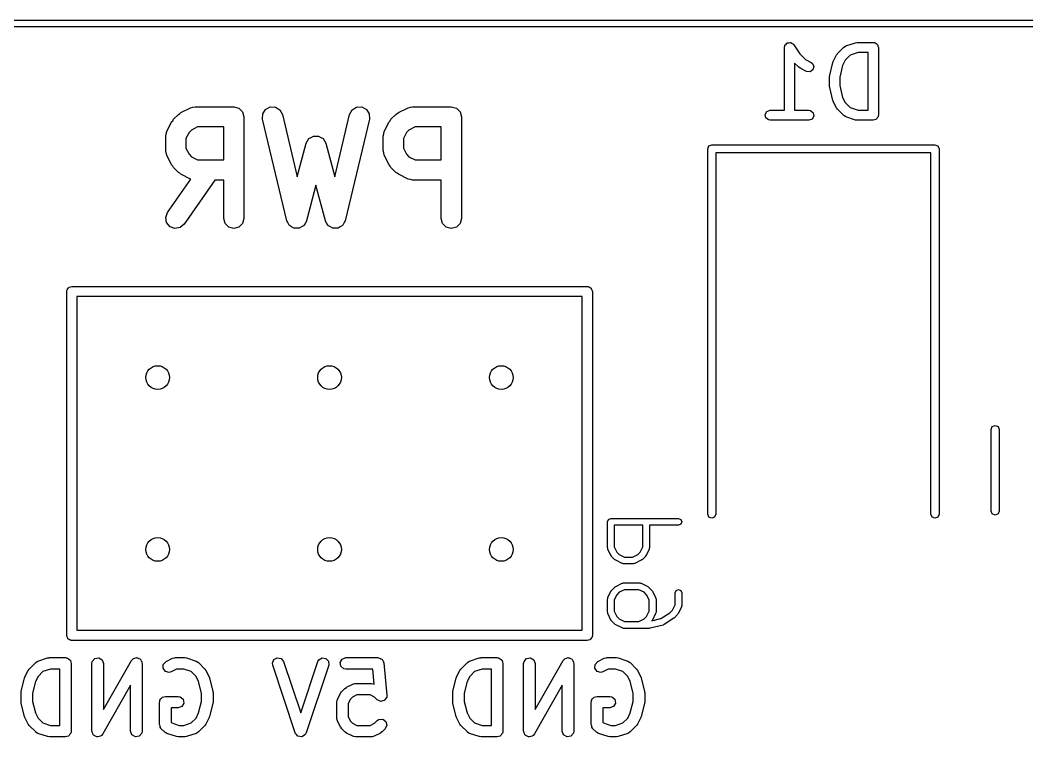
# Model space of a CAD drawing. Extents: x 0.05 to 3.95, y 0.04 to 3.84.
# Drawn here: x 2.892 to 3.477, y 0.039 to 0.456 of the extents above; entities that cross this region are included whole.
import ezdxf

# ---------------------------------------------------------------- set-up
doc = ezdxf.new("R2010")
doc.units = 0
doc.header["$MEASUREMENT"] = 0
doc.layers.add('BLACK', color=7, linetype='CONTINUOUS')

msp = doc.modelspace()

# ---------------------------------------------------------------- linework, layer by layer
at = {"layer": 'BLACK', "linetype": 'CONTINUOUS'}
for p, q in [((3.94567, 0.45236), (0.50472, 0.45236)), ((0.50669, 0.4563), (3.9437, 0.4563)), ((3.33642, 0.44036), (3.3366, 0.44137)), ((3.33642, 0.40394), (3.33642, 0.44036)), ((3.3366, 0.44137), (3.3367, 0.4415)), ((3.3367, 0.4415), (3.33672, 0.44167)), ((3.33672, 0.44167), (3.33734, 0.44226)), ((3.33734, 0.44226), (3.33789, 0.44292)), ((3.33789, 0.44292), (3.33806, 0.44295)), ((3.33806, 0.44295), (3.33818, 0.44306)), ((3.33818, 0.44306), (3.33904, 0.44312)), ((3.33904, 0.44312), (3.33988, 0.44327)), ((3.33988, 0.44327), (3.34003, 0.44318)), ((3.34003, 0.44318), (3.3402, 0.4432)), ((3.3402, 0.4432), (3.34089, 0.44269)), ((3.34089, 0.44269), (3.34163, 0.44226)), ((3.34163, 0.44226), (3.34169, 0.4421)), ((3.34169, 0.4421), (3.34183, 0.442)), ((3.34183, 0.442), (3.34541, 0.43662)), ((3.36728, 0.43683), (3.37103, 0.44057)), ((3.37103, 0.44057), (3.37187, 0.44116)), ((3.37187, 0.44116), (3.37204, 0.44118)), ((3.37204, 0.44118), (3.37218, 0.44129)), ((3.37218, 0.44129), (3.37781, 0.44316)), ((3.37781, 0.44316), (3.37868, 0.44329)), ((3.37868, 0.44329), (3.37874, 0.44331)), ((3.37874, 0.44331), (3.38811, 0.44331)), ((3.38811, 0.44331), (3.3885, 0.44325)), ((3.3885, 0.44325), (3.38863, 0.44327)), ((3.38863, 0.44327), (3.38874, 0.4432)), ((3.38874, 0.4432), (3.38912, 0.44314)), ((3.38912, 0.44314), (3.38971, 0.44264)), ((3.38971, 0.44264), (3.39038, 0.44226)), ((3.39038, 0.44226), (3.39047, 0.44201)), ((3.39047, 0.44201), (3.39067, 0.44184)), ((3.39067, 0.44184), (3.3908, 0.44108)), ((3.3908, 0.44108), (3.39107, 0.44036)), ((3.39107, 0.44036), (3.39107, 0.40099)), ((3.34541, 0.43662), (3.34862, 0.43341)), ((3.36485, 0.43231), (3.36673, 0.43606)), ((3.36673, 0.43606), (3.36725, 0.43677)), ((3.36725, 0.43677), (3.36728, 0.43683)), ((3.37471, 0.43591), (3.37179, 0.43299)), ((3.37922, 0.43741), (3.37471, 0.43591)), ((3.38516, 0.43741), (3.37922, 0.43741)), ((3.38516, 0.40394), (3.38516, 0.43741)), ((3.34478, 0.4289), (3.34232, 0.43136)), ((3.34232, 0.43136), (3.34232, 0.40394)), ((3.34484, 0.42887), (3.34478, 0.4289)), ((3.34555, 0.42835), (3.34484, 0.42887)), ((3.3493, 0.42647), (3.34555, 0.42835)), ((3.34862, 0.43341), (3.35194, 0.43175)), ((3.35194, 0.43175), (3.35276, 0.43114)), ((3.35276, 0.43114), (3.35357, 0.42929)), ((3.35357, 0.42929), (3.35299, 0.42735)), ((3.36275, 0.4242), (3.36463, 0.4317)), ((3.36463, 0.4317), (3.36483, 0.43217)), ((3.36483, 0.43217), (3.36485, 0.43231)), ((3.37028, 0.42996), (3.36857, 0.42312)), ((3.37179, 0.43299), (3.37028, 0.42996)), ((3.3513, 0.42624), (3.3493, 0.42647)), ((3.35299, 0.42735), (3.3513, 0.42624)), ((3.36266, 0.42349), (3.36277, 0.42407)), ((3.36266, 0.41786), (3.36266, 0.42349)), ((3.36277, 0.42407), (3.36275, 0.4242)), ((3.36857, 0.42312), (3.36857, 0.41823)), ((3.36271, 0.41774), (3.36266, 0.41786)), ((3.36275, 0.41715), (3.36271, 0.41774)), ((3.36463, 0.40965), (3.36275, 0.41715)), ((3.36857, 0.41823), (3.37028, 0.4114)), ((3.37028, 0.4114), (3.37179, 0.40836)), ((2.98521, 0.40254), (2.99083, 0.40535)), ((2.99083, 0.40535), (2.99216, 0.40562)), ((2.99216, 0.40562), (2.99348, 0.40597)), ((2.99348, 0.40597), (3.01597, 0.40597)), ((3.01597, 0.40597), (3.01893, 0.40518)), ((3.01893, 0.40518), (3.02109, 0.40302)), ((3.03281, 0.40175), (3.03441, 0.40436)), ((3.03441, 0.40436), (3.0371, 0.40581)), ((3.0371, 0.40581), (3.04016, 0.40573)), ((3.04016, 0.40573), (3.04276, 0.40412)), ((3.0848, 0.40412), (3.0874, 0.40573)), ((3.0874, 0.40573), (3.09046, 0.40581)), ((3.09046, 0.40581), (3.09315, 0.40436)), ((3.09315, 0.40436), (3.09475, 0.40175)), ((3.11176, 0.40254), (3.11738, 0.40535)), ((3.11738, 0.40535), (3.11871, 0.40562)), ((3.11871, 0.40562), (3.12002, 0.40597)), ((3.12002, 0.40597), (3.14252, 0.40597)), ((3.14252, 0.40597), (3.14547, 0.40518)), ((3.14547, 0.40518), (3.14763, 0.40302)), ((3.36471, 0.40953), (3.36463, 0.40965)), ((3.36485, 0.40904), (3.36471, 0.40953)), ((3.36673, 0.4053), (3.36485, 0.40904)), ((3.36677, 0.40525), (3.36673, 0.4053)), ((3.36728, 0.40453), (3.36677, 0.40525)), ((3.37103, 0.40078), (3.36728, 0.40453)), ((3.37179, 0.40836), (3.37471, 0.40545)), ((3.37471, 0.40545), (3.37922, 0.40394)), ((2.98039, 0.39779), (2.98086, 0.39862)), ((2.98086, 0.39862), (2.98368, 0.40143)), ((2.98368, 0.40143), (2.9845, 0.40191)), ((2.9845, 0.40191), (2.98521, 0.40254)), ((3.02109, 0.40302), (3.02188, 0.40007)), ((3.02188, 0.40007), (3.02188, 0.34101)), ((3.03273, 0.3987), (3.03281, 0.40175)), ((3.04679, 0.33964), (3.03273, 0.3987)), ((3.04276, 0.40412), (3.04422, 0.40143)), ((3.04422, 0.40143), (3.05286, 0.36515)), ((3.0747, 0.36515), (3.08334, 0.40143)), ((3.09483, 0.3987), (3.08077, 0.33964)), ((3.08334, 0.40143), (3.0848, 0.40412)), ((3.09475, 0.40175), (3.09483, 0.3987)), ((3.10693, 0.39779), (3.10741, 0.39862)), ((3.10741, 0.39862), (3.11022, 0.40143)), ((3.11022, 0.40143), (3.11105, 0.40191)), ((3.11105, 0.40191), (3.11176, 0.40254)), ((3.14763, 0.40302), (3.14843, 0.40007)), ((3.14843, 0.40007), (3.14843, 0.34101)), ((3.32521, 0.4015), (3.32622, 0.40325)), ((3.32556, 0.39952), (3.32521, 0.4015)), ((3.32711, 0.39822), (3.32556, 0.39952)), ((3.32622, 0.40325), (3.32812, 0.40394)), ((3.32812, 0.40394), (3.33642, 0.40394)), ((3.34232, 0.40394), (3.35062, 0.40394)), ((3.35062, 0.40394), (3.35163, 0.40377)), ((3.35252, 0.39873), (3.35062, 0.39804)), ((3.35163, 0.40377), (3.35318, 0.40247)), ((3.35353, 0.40048), (3.35252, 0.39873)), ((3.35318, 0.40247), (3.35353, 0.40048)), ((3.37119, 0.4007), (3.37103, 0.40078)), ((3.37128, 0.40055), (3.37119, 0.4007)), ((3.37218, 0.40007), (3.37128, 0.40055)), ((3.37781, 0.39819), (3.37218, 0.40007)), ((3.37922, 0.40394), (3.38516, 0.40394)), ((3.38959, 0.39843), (3.38883, 0.3983)), ((3.38976, 0.39864), (3.38959, 0.39843)), ((3.39001, 0.39873), (3.38976, 0.39864)), ((3.3904, 0.39939), (3.39001, 0.39873)), ((3.39089, 0.39998), (3.3904, 0.39939)), ((3.39096, 0.40037), (3.39089, 0.39998)), ((3.39102, 0.40048), (3.39096, 0.40037)), ((3.39107, 0.40099), (3.391, 0.40061)), ((3.391, 0.40061), (3.39102, 0.40048)), ((2.97695, 0.39146), (2.97976, 0.39708)), ((2.97976, 0.39708), (2.98039, 0.39779)), ((2.99487, 0.39416), (2.99135, 0.3924)), ((3.01007, 0.39416), (2.99487, 0.39416)), ((3.01007, 0.37504), (3.01007, 0.39416)), ((3.10349, 0.39146), (3.1063, 0.39708)), ((3.1063, 0.39708), (3.10693, 0.39779)), ((3.12142, 0.39416), (3.1179, 0.3924)), ((3.13661, 0.39416), (3.12142, 0.39416)), ((3.13661, 0.37504), (3.13661, 0.39416)), ((3.32812, 0.39804), (3.32711, 0.39822)), ((3.35062, 0.39804), (3.32812, 0.39804)), ((3.37787, 0.39819), (3.37781, 0.39819)), ((3.37874, 0.39804), (3.37787, 0.39819)), ((3.38811, 0.39804), (3.37874, 0.39804)), ((3.38883, 0.3983), (3.38811, 0.39804)), ((2.97632, 0.38882), (2.97667, 0.39013)), ((2.97632, 0.38038), (2.97632, 0.38882)), ((2.97667, 0.39013), (2.97695, 0.39146)), ((2.98989, 0.39094), (2.98813, 0.38742)), ((2.98813, 0.38742), (2.98813, 0.38177)), ((2.99135, 0.3924), (2.98989, 0.39094)), ((3.05884, 0.38605), (3.0596, 0.38736)), ((3.0596, 0.38736), (3.0596, 0.38737)), ((3.0596, 0.38737), (3.05961, 0.38737)), ((3.05961, 0.38737), (3.06093, 0.38813)), ((3.06093, 0.38813), (3.06224, 0.38889)), ((3.06224, 0.38889), (3.06225, 0.38889)), ((3.06225, 0.38889), (3.06226, 0.3889)), ((3.06226, 0.3889), (3.06378, 0.3889)), ((3.06378, 0.3889), (3.0653, 0.3889)), ((3.0653, 0.3889), (3.06531, 0.38889)), ((3.06531, 0.38889), (3.06531, 0.38889)), ((3.06531, 0.38889), (3.06663, 0.38813)), ((3.06663, 0.38813), (3.06795, 0.38737)), ((3.06795, 0.38737), (3.06795, 0.38737)), ((3.06795, 0.38737), (3.06796, 0.38736)), ((3.06796, 0.38736), (3.06872, 0.38605)), ((3.10287, 0.38882), (3.10322, 0.39013)), ((3.10287, 0.38038), (3.10287, 0.38882)), ((3.10322, 0.39013), (3.10349, 0.39146)), ((3.11644, 0.39094), (3.11468, 0.38742)), ((3.11468, 0.38742), (3.11468, 0.38177)), ((3.1179, 0.3924), (3.11644, 0.39094)), ((2.98813, 0.38177), (2.98989, 0.37826)), ((3.05286, 0.36515), (3.05807, 0.38471)), ((3.05807, 0.38471), (3.05808, 0.38472)), ((3.05808, 0.38473), (3.05884, 0.38605)), ((3.05808, 0.38472), (3.05808, 0.38473)), ((3.06872, 0.38605), (3.06948, 0.38473)), ((3.06948, 0.38473), (3.06948, 0.38472)), ((3.06948, 0.38472), (3.06949, 0.38471)), ((3.06949, 0.38471), (3.0747, 0.36515)), ((3.11468, 0.38177), (3.11644, 0.37826)), ((3.29173, 0.3815), (3.29242, 0.38317)), ((3.29173, 0.1689), (3.29173, 0.3815)), ((3.29242, 0.38317), (3.29409, 0.38386)), ((3.29409, 0.38386), (3.42402, 0.38386)), ((3.42402, 0.38386), (3.42569, 0.38317)), ((3.42569, 0.38317), (3.42638, 0.3815)), ((3.42638, 0.3815), (3.42638, 0.1689)), ((2.97667, 0.37907), (2.97632, 0.38038)), ((2.97695, 0.37774), (2.97667, 0.37907)), ((2.97976, 0.37211), (2.97695, 0.37774)), ((2.98989, 0.37826), (2.99135, 0.3768)), ((2.99135, 0.3768), (2.99487, 0.37504)), ((2.99487, 0.37504), (3.01007, 0.37504)), ((3.10322, 0.37907), (3.10287, 0.38038)), ((3.10349, 0.37774), (3.10322, 0.37907)), ((3.1063, 0.37211), (3.10349, 0.37774)), ((3.11644, 0.37826), (3.1179, 0.3768)), ((3.1179, 0.3768), (3.12142, 0.37504)), ((3.12142, 0.37504), (3.13661, 0.37504)), ((3.42165, 0.37913), (3.29646, 0.37913)), ((3.29646, 0.37913), (3.29646, 0.1689)), ((3.42165, 0.1689), (3.42165, 0.37913)), ((2.98039, 0.3714), (2.97976, 0.37211)), ((2.98086, 0.37058), (2.98039, 0.3714)), ((2.98368, 0.36777), (2.98086, 0.37058)), ((3.10693, 0.3714), (3.1063, 0.37211)), ((3.10741, 0.37058), (3.10693, 0.3714)), ((3.11022, 0.36777), (3.10741, 0.37058)), ((2.97739, 0.3444), (2.99098, 0.36382)), ((2.9845, 0.36729), (2.98368, 0.36777)), ((2.98521, 0.36666), (2.9845, 0.36729)), ((2.99083, 0.36385), (2.98521, 0.36666)), ((2.99098, 0.36382), (2.99083, 0.36385)), ((3.11105, 0.36729), (3.11022, 0.36777)), ((3.11176, 0.36666), (3.11105, 0.36729)), ((3.11738, 0.36385), (3.11176, 0.36666)), ((3.11871, 0.36358), (3.11738, 0.36385)), ((3.12002, 0.36323), (3.11871, 0.36358)), ((3.00499, 0.36323), (2.98707, 0.33762)), ((3.01007, 0.36323), (3.00499, 0.36323)), ((3.01007, 0.34101), (3.01007, 0.36323)), ((3.06378, 0.36027), (3.05824, 0.33949)), ((3.06932, 0.33949), (3.06378, 0.36027)), ((3.13661, 0.36323), (3.12002, 0.36323)), ((3.13661, 0.34101), (3.13661, 0.36323)), ((2.97634, 0.34153), (2.97739, 0.3444)), ((2.97688, 0.33851), (2.97634, 0.34153)), ((3.01086, 0.33806), (3.01007, 0.34101)), ((3.02188, 0.34101), (3.02109, 0.33806)), ((3.13741, 0.33806), (3.13661, 0.34101)), ((3.14843, 0.34101), (3.14763, 0.33806)), ((2.97884, 0.33617), (2.97688, 0.33851)), ((2.98171, 0.33513), (2.97884, 0.33617)), ((2.98472, 0.33566), (2.98171, 0.33513)), ((2.98707, 0.33762), (2.98472, 0.33566)), ((3.01302, 0.3359), (3.01086, 0.33806)), ((3.01597, 0.3351), (3.01302, 0.3359)), ((3.01893, 0.3359), (3.01597, 0.3351)), ((3.02109, 0.33806), (3.01893, 0.3359)), ((3.04683, 0.33957), (3.04679, 0.33964)), ((3.04683, 0.33948), (3.04683, 0.33957)), ((3.04755, 0.33822), (3.04683, 0.33948)), ((3.04824, 0.33695), (3.04755, 0.33822)), ((3.04832, 0.33691), (3.04824, 0.33695)), ((3.04836, 0.33683), (3.04832, 0.33691)), ((3.04961, 0.33611), (3.04836, 0.33683)), ((3.05084, 0.33535), (3.04961, 0.33611)), ((3.05093, 0.33535), (3.05084, 0.33535)), ((3.05101, 0.33531), (3.05093, 0.33535)), ((3.05245, 0.33531), (3.05101, 0.33531)), ((3.0539, 0.33527), (3.05245, 0.33531)), ((3.05398, 0.33531), (3.0539, 0.33527)), ((3.05407, 0.33531), (3.05398, 0.33531)), ((3.05532, 0.33603), (3.05407, 0.33531)), ((3.05659, 0.33672), (3.05532, 0.33603)), ((3.05663, 0.3368), (3.05659, 0.33672)), ((3.05671, 0.33684), (3.05663, 0.3368)), ((3.05743, 0.33809), (3.05671, 0.33684)), ((3.05819, 0.33932), (3.05743, 0.33809)), ((3.05824, 0.33949), (3.05819, 0.33941)), ((3.05819, 0.33941), (3.05819, 0.33932)), ((3.06937, 0.33941), (3.06932, 0.33949)), ((3.06937, 0.33932), (3.06937, 0.33941)), ((3.07013, 0.33809), (3.06937, 0.33932)), ((3.07085, 0.33684), (3.07013, 0.33809)), ((3.07092, 0.3368), (3.07085, 0.33684)), ((3.07097, 0.33672), (3.07092, 0.3368)), ((3.07224, 0.33603), (3.07097, 0.33672)), ((3.07349, 0.33531), (3.07224, 0.33603)), ((3.07358, 0.33531), (3.07349, 0.33531)), ((3.07366, 0.33527), (3.07358, 0.33531)), ((3.07511, 0.33531), (3.07366, 0.33527)), ((3.07655, 0.33531), (3.07511, 0.33531)), ((3.07663, 0.33535), (3.07655, 0.33531)), ((3.07672, 0.33535), (3.07663, 0.33535)), ((3.07795, 0.33611), (3.07672, 0.33535)), ((3.0792, 0.33683), (3.07795, 0.33611)), ((3.07924, 0.33691), (3.0792, 0.33683)), ((3.07932, 0.33695), (3.07924, 0.33691)), ((3.08001, 0.33822), (3.07932, 0.33695)), ((3.08073, 0.33948), (3.08001, 0.33822)), ((3.08077, 0.33964), (3.08073, 0.33956)), ((3.08073, 0.33956), (3.08073, 0.33948)), ((3.13957, 0.3359), (3.13741, 0.33806)), ((3.14252, 0.3351), (3.13957, 0.3359)), ((3.14547, 0.3359), (3.14252, 0.3351)), ((3.14763, 0.33806), (3.14547, 0.3359)), ((2.9187, 0.29842), (2.91877, 0.29881)), ((2.91875, 0.29894), (2.91881, 0.29905)), ((2.91877, 0.29881), (2.91875, 0.29894)), ((2.91881, 0.29905), (2.91888, 0.29944)), ((2.91888, 0.29944), (2.91937, 0.30002)), ((2.91937, 0.30002), (2.91976, 0.30069)), ((2.91976, 0.30069), (2.92001, 0.30078)), ((2.92001, 0.30078), (2.92018, 0.30098)), ((2.92018, 0.30098), (2.92093, 0.30112)), ((2.92093, 0.30112), (2.92165, 0.30138)), ((2.92165, 0.30138), (3.22165, 0.30138)), ((3.22165, 0.30138), (3.22204, 0.30131)), ((3.22204, 0.30131), (3.22217, 0.30133)), ((3.22217, 0.30133), (3.22228, 0.30127)), ((3.22228, 0.30127), (3.22266, 0.3012)), ((3.22266, 0.3012), (3.22325, 0.30071)), ((3.22325, 0.30071), (3.22392, 0.30032)), ((3.22392, 0.30032), (3.22401, 0.30007)), ((3.22401, 0.30007), (3.22421, 0.2999)), ((3.22421, 0.2999), (3.22434, 0.29915)), ((3.22434, 0.29915), (3.22461, 0.29842)), ((2.9187, 0.09843), (2.9187, 0.29842)), ((2.92461, 0.29547), (2.92461, 0.10138)), ((3.2187, 0.29547), (2.92461, 0.29547)), ((3.2187, 0.10138), (3.2187, 0.29547)), ((3.22461, 0.29842), (3.22461, 0.09843)), ((3.45669, 0.21819), (3.45738, 0.21986)), ((3.45669, 0.17078), (3.45669, 0.21819)), ((3.45738, 0.21986), (3.45906, 0.22055)), ((3.45906, 0.22055), (3.46073, 0.21986)), ((3.46073, 0.21986), (3.46142, 0.21819)), ((3.46142, 0.21819), (3.46142, 0.17078)), ((3.45738, 0.16911), (3.45669, 0.17078)), ((3.46142, 0.17078), (3.46073, 0.16911)), ((3.23336, 0.16449), (3.23394, 0.16588)), ((3.23336, 0.14949), (3.23336, 0.16449)), ((3.23394, 0.16588), (3.23533, 0.16646)), ((3.23533, 0.16646), (3.2747, 0.16646)), ((3.2747, 0.16646), (3.27609, 0.16588)), ((3.27609, 0.16588), (3.27667, 0.16449)), ((3.27667, 0.16449), (3.27609, 0.1631)), ((3.29242, 0.16723), (3.29173, 0.1689)), ((3.29409, 0.16653), (3.29242, 0.16723)), ((3.29576, 0.16723), (3.29409, 0.16653)), ((3.29646, 0.1689), (3.29576, 0.16723)), ((3.42235, 0.16723), (3.42165, 0.1689)), ((3.42402, 0.16653), (3.42235, 0.16723)), ((3.42569, 0.16723), (3.42402, 0.16653)), ((3.42638, 0.1689), (3.42569, 0.16723)), ((3.45906, 0.16842), (3.45738, 0.16911)), ((3.46073, 0.16911), (3.45906, 0.16842)), ((3.25399, 0.16252), (3.2373, 0.16252)), ((3.2373, 0.16252), (3.2373, 0.14996)), ((3.25399, 0.14996), (3.25399, 0.16252)), ((3.2747, 0.16252), (3.25792, 0.16252)), ((3.25792, 0.16252), (3.25792, 0.14949)), ((3.27609, 0.1631), (3.2747, 0.16252)), ((3.23354, 0.14907), (3.23336, 0.14949)), ((3.23357, 0.14861), (3.23354, 0.14907)), ((3.23545, 0.14486), (3.23357, 0.14861)), ((3.2373, 0.14996), (3.23882, 0.14691)), ((3.23882, 0.14691), (3.24025, 0.14549)), ((3.25104, 0.14549), (3.25246, 0.14691)), ((3.25246, 0.14691), (3.25399, 0.14996)), ((3.25771, 0.14861), (3.25584, 0.14486)), ((3.25775, 0.14907), (3.25771, 0.14861)), ((3.25792, 0.14949), (3.25775, 0.14907)), ((3.23569, 0.14465), (3.23545, 0.14486)), ((3.23581, 0.14435), (3.23569, 0.14465)), ((3.23769, 0.14248), (3.23581, 0.14435)), ((3.23799, 0.14235), (3.23769, 0.14248)), ((3.2382, 0.14211), (3.23799, 0.14235)), ((3.24195, 0.14023), (3.2382, 0.14211)), ((3.24025, 0.14549), (3.2433, 0.14396)), ((3.2433, 0.14396), (3.24799, 0.14396)), ((3.24799, 0.14396), (3.25104, 0.14549)), ((3.25308, 0.14211), (3.24934, 0.14023)), ((3.2533, 0.14235), (3.25308, 0.14211)), ((3.2536, 0.14248), (3.2533, 0.14235)), ((3.25547, 0.14435), (3.2536, 0.14248)), ((3.2556, 0.14465), (3.25547, 0.14435)), ((3.25584, 0.14486), (3.2556, 0.14465)), ((3.24241, 0.1402), (3.24195, 0.14023)), ((3.24283, 0.14003), (3.24241, 0.1402)), ((3.24845, 0.14003), (3.24283, 0.14003)), ((3.24888, 0.1402), (3.24845, 0.14003)), ((3.24934, 0.14023), (3.24888, 0.1402)), ((3.24241, 0.12879), (3.24283, 0.12896)), ((3.24283, 0.12896), (3.2522, 0.12896)), ((3.2522, 0.12896), (3.25263, 0.12879)), ((3.23357, 0.12038), (3.23545, 0.12413)), ((3.23545, 0.12413), (3.23569, 0.12434)), ((3.23569, 0.12434), (3.23581, 0.12464)), ((3.23581, 0.12464), (3.23769, 0.12651)), ((3.23769, 0.12651), (3.23799, 0.12664)), ((3.23799, 0.12664), (3.2382, 0.12688)), ((3.2382, 0.12688), (3.24195, 0.12876)), ((3.24025, 0.1235), (3.23882, 0.12208)), ((3.2433, 0.12503), (3.24025, 0.1235)), ((3.24195, 0.12876), (3.24241, 0.12879)), ((3.25174, 0.12503), (3.2433, 0.12503)), ((3.25479, 0.1235), (3.25174, 0.12503)), ((3.25263, 0.12879), (3.25308, 0.12876)), ((3.25308, 0.12876), (3.25683, 0.12688)), ((3.25621, 0.12208), (3.25479, 0.1235)), ((3.25683, 0.12688), (3.25705, 0.12664)), ((3.25705, 0.12664), (3.25735, 0.12651)), ((3.25735, 0.12651), (3.25922, 0.12464)), ((3.25922, 0.12464), (3.25934, 0.12434)), ((3.25934, 0.12434), (3.25959, 0.12413)), ((3.25959, 0.12413), (3.26146, 0.12038)), ((3.27273, 0.12325), (3.27331, 0.12464)), ((3.27273, 0.11621), (3.27273, 0.12325)), ((3.27331, 0.12464), (3.2747, 0.12522)), ((3.2747, 0.12522), (3.27609, 0.12464)), ((3.27609, 0.12464), (3.27667, 0.12325)), ((3.27667, 0.12325), (3.27667, 0.11575)), ((3.23336, 0.1195), (3.23354, 0.11992)), ((3.23336, 0.112), (3.23336, 0.1195)), ((3.23354, 0.11992), (3.23357, 0.12038)), ((3.23882, 0.12208), (3.2373, 0.11903)), ((3.2373, 0.11903), (3.2373, 0.11246)), ((3.25773, 0.11903), (3.25621, 0.12208)), ((3.25773, 0.11246), (3.25773, 0.11903)), ((3.26146, 0.12038), (3.2615, 0.11992)), ((3.2615, 0.11992), (3.26167, 0.1195)), ((3.26167, 0.1195), (3.26167, 0.112)), ((3.23354, 0.11157), (3.23336, 0.112)), ((3.23357, 0.11112), (3.23354, 0.11157)), ((3.2373, 0.11246), (3.23882, 0.10941)), ((3.25621, 0.10941), (3.25773, 0.11246)), ((3.2615, 0.11157), (3.26146, 0.11112)), ((3.26167, 0.112), (3.2615, 0.11157)), ((3.26452, 0.1082), (3.2697, 0.11165)), ((3.2697, 0.11165), (3.27121, 0.11317)), ((3.27121, 0.11317), (3.27273, 0.11621)), ((3.27646, 0.11487), (3.27459, 0.11112)), ((3.27649, 0.11532), (3.27646, 0.11487)), ((3.27667, 0.11575), (3.27649, 0.11532)), ((3.23545, 0.10737), (3.23357, 0.11112)), ((3.23569, 0.10716), (3.23545, 0.10737)), ((3.23581, 0.10686), (3.23569, 0.10716)), ((3.23769, 0.10498), (3.23581, 0.10686)), ((3.23882, 0.10941), (3.24025, 0.10799)), ((3.24025, 0.10799), (3.2433, 0.10647)), ((3.2433, 0.10647), (3.25174, 0.10647)), ((3.25174, 0.10647), (3.25479, 0.10799)), ((3.25479, 0.10799), (3.25621, 0.10941)), ((3.25923, 0.10688), (3.26452, 0.1082)), ((3.25934, 0.10716), (3.25923, 0.10688)), ((3.25959, 0.10737), (3.25934, 0.10716)), ((3.26146, 0.11112), (3.25959, 0.10737)), ((3.27204, 0.10849), (3.26642, 0.10474)), ((3.27216, 0.10865), (3.27204, 0.10849)), ((3.27234, 0.10873), (3.27216, 0.10865)), ((3.27422, 0.11061), (3.27234, 0.10873)), ((3.27434, 0.11091), (3.27422, 0.11061)), ((3.27459, 0.11112), (3.27434, 0.11091)), ((2.92461, 0.10138), (3.2187, 0.10138)), ((3.23799, 0.10486), (3.23769, 0.10498)), ((3.2382, 0.10461), (3.23799, 0.10486)), ((3.24195, 0.10274), (3.2382, 0.10461)), ((3.24241, 0.10271), (3.24195, 0.10274)), ((3.24283, 0.10253), (3.24241, 0.10271)), ((3.25783, 0.10253), (3.24283, 0.10253)), ((3.25806, 0.10263), (3.25783, 0.10253)), ((3.25831, 0.10259), (3.25806, 0.10263)), ((3.26581, 0.10446), (3.25831, 0.10259)), ((3.26608, 0.10467), (3.26581, 0.10446)), ((3.26642, 0.10474), (3.26608, 0.10467)), ((2.91896, 0.0977), (2.9187, 0.09843)), ((2.9191, 0.09695), (2.91896, 0.0977)), ((2.9193, 0.09678), (2.9191, 0.09695)), ((2.91939, 0.09653), (2.9193, 0.09678)), ((2.92006, 0.09614), (2.91939, 0.09653)), ((2.92064, 0.09565), (2.92006, 0.09614)), ((2.92103, 0.09558), (2.92064, 0.09565)), ((2.92114, 0.09552), (2.92103, 0.09558)), ((2.92127, 0.09554), (2.92114, 0.09552)), ((2.92165, 0.09547), (2.92127, 0.09554)), ((3.22165, 0.09547), (2.92165, 0.09547)), ((3.22237, 0.09573), (3.22165, 0.09547)), ((3.22313, 0.09587), (3.22237, 0.09573)), ((3.2233, 0.09607), (3.22313, 0.09587)), ((3.22355, 0.09616), (3.2233, 0.09607)), ((3.22394, 0.09683), (3.22355, 0.09616)), ((3.22443, 0.09742), (3.22394, 0.09683)), ((3.2245, 0.0978), (3.22443, 0.09742)), ((3.22456, 0.09791), (3.2245, 0.0978)), ((3.22461, 0.09843), (3.22454, 0.09804)), ((3.22454, 0.09804), (3.22456, 0.09791)), ((2.8969, 0.07888), (2.90065, 0.08263)), ((2.90065, 0.08263), (2.9016, 0.08329)), ((2.9016, 0.08329), (2.9018, 0.08331)), ((2.9018, 0.08331), (2.90196, 0.08343)), ((2.90196, 0.08343), (2.90758, 0.08531)), ((2.90758, 0.08531), (2.90857, 0.08546)), ((2.90857, 0.08546), (2.90864, 0.08548)), ((2.90864, 0.08548), (2.91802, 0.08548)), ((2.91802, 0.08548), (2.91845, 0.0854)), ((2.91845, 0.0854), (2.9186, 0.08543)), ((2.9186, 0.08543), (2.91873, 0.08536)), ((2.91873, 0.08536), (2.91916, 0.08528)), ((2.91916, 0.08528), (2.91983, 0.08472)), ((2.91983, 0.08472), (2.92058, 0.08429)), ((2.92058, 0.08429), (2.92068, 0.084)), ((2.92068, 0.084), (2.92091, 0.08381)), ((2.92091, 0.08381), (2.92107, 0.08295)), ((2.92107, 0.08295), (2.92136, 0.08213)), ((2.92136, 0.08213), (2.92136, 0.04276)), ((2.93342, 0.08213), (2.93362, 0.08328)), ((2.93342, 0.04276), (2.93342, 0.08213)), ((2.93362, 0.08328), (2.93509, 0.08503)), ((2.93509, 0.08503), (2.93735, 0.08543)), ((2.93735, 0.08543), (2.93933, 0.08429)), ((2.93933, 0.08429), (2.94011, 0.08213)), ((2.94011, 0.05537), (2.95636, 0.08379)), ((2.94011, 0.08213), (2.94011, 0.05537)), ((2.95636, 0.08379), (2.9571, 0.08469)), ((2.9571, 0.08469), (2.95739, 0.0848)), ((2.95739, 0.0848), (2.95759, 0.08503)), ((2.95759, 0.08503), (2.95844, 0.08518)), ((2.95844, 0.08518), (2.95925, 0.08548)), ((2.95925, 0.08548), (2.95954, 0.08538)), ((2.95954, 0.08538), (2.95984, 0.08543)), ((2.95984, 0.08543), (2.96059, 0.085)), ((2.96059, 0.085), (2.9614, 0.08471)), ((2.9614, 0.08471), (2.96156, 0.08444)), ((2.96156, 0.08444), (2.96182, 0.08429)), ((2.96182, 0.08429), (2.96212, 0.08348)), ((2.96212, 0.08348), (2.96255, 0.08273)), ((2.96255, 0.08273), (2.9625, 0.08243)), ((2.9625, 0.08243), (2.96261, 0.08213)), ((2.96261, 0.08213), (2.96261, 0.04276)), ((2.97494, 0.08159), (2.97651, 0.08325)), ((2.97651, 0.08325), (2.98026, 0.08513)), ((2.98026, 0.08513), (2.98138, 0.08546)), ((2.98138, 0.08546), (2.98157, 0.08541)), ((2.98157, 0.08541), (2.98176, 0.08548)), ((2.98176, 0.08548), (2.98738, 0.08548)), ((2.98738, 0.08548), (2.98837, 0.08531)), ((2.98837, 0.08531), (2.98844, 0.08531)), ((2.98844, 0.08531), (2.99407, 0.08343)), ((2.99407, 0.08343), (2.99509, 0.08288)), ((2.99509, 0.08288), (2.99519, 0.08271)), ((2.99519, 0.08271), (2.99537, 0.08263)), ((2.99537, 0.08263), (2.99912, 0.07888)), ((3.03841, 0.08223), (3.03925, 0.08435)), ((3.03858, 0.08108), (3.03841, 0.08223)), ((3.03925, 0.08435), (3.04126, 0.08544)), ((3.04126, 0.08544), (3.0435, 0.08499)), ((3.0435, 0.08499), (3.04493, 0.08319)), ((3.04493, 0.08319), (3.05487, 0.05335)), ((3.05487, 0.05335), (3.06482, 0.08319)), ((3.06482, 0.08319), (3.06538, 0.08421)), ((3.06538, 0.08421), (3.06733, 0.08541)), ((3.06733, 0.08541), (3.06959, 0.08508)), ((3.06959, 0.08508), (3.07111, 0.08336)), ((3.07111, 0.08336), (3.07117, 0.08108)), ((3.07783, 0.08272), (3.07897, 0.0847)), ((3.07822, 0.08046), (3.07783, 0.08272)), ((3.07897, 0.0847), (3.08112, 0.08548)), ((3.08112, 0.08548), (3.09987, 0.08548)), ((3.09987, 0.08548), (3.10004, 0.08545)), ((3.10004, 0.08545), (3.10012, 0.08547)), ((3.10012, 0.08547), (3.10025, 0.08541)), ((3.10025, 0.08541), (3.10101, 0.08528)), ((3.10101, 0.08528), (3.10156, 0.08482)), ((3.10156, 0.08482), (3.10221, 0.08453)), ((3.10221, 0.08453), (3.10241, 0.08411)), ((3.10241, 0.08411), (3.10277, 0.08381)), ((3.10277, 0.08381), (3.10289, 0.08311)), ((3.10289, 0.08311), (3.1032, 0.08247)), ((3.1032, 0.08247), (3.10507, 0.06372)), ((3.14812, 0.07888), (3.15187, 0.08263)), ((3.15187, 0.08263), (3.15282, 0.08329)), ((3.15282, 0.08329), (3.15302, 0.08331)), ((3.15302, 0.08331), (3.15318, 0.08343)), ((3.15318, 0.08343), (3.1588, 0.08531)), ((3.1588, 0.08531), (3.15979, 0.08546)), ((3.15979, 0.08546), (3.15986, 0.08548)), ((3.15986, 0.08548), (3.16924, 0.08548)), ((3.16924, 0.08548), (3.16967, 0.0854)), ((3.16967, 0.0854), (3.16982, 0.08543)), ((3.16982, 0.08543), (3.16994, 0.08536)), ((3.16994, 0.08536), (3.17038, 0.08528)), ((3.17038, 0.08528), (3.17105, 0.08472)), ((3.17105, 0.08472), (3.1718, 0.08429)), ((3.1718, 0.08429), (3.1719, 0.084)), ((3.1719, 0.084), (3.17213, 0.08381)), ((3.17213, 0.08381), (3.17228, 0.08295)), ((3.17228, 0.08295), (3.17258, 0.08213)), ((3.17258, 0.08213), (3.17258, 0.04276)), ((3.18464, 0.08213), (3.18484, 0.08328)), ((3.18464, 0.04276), (3.18464, 0.08213)), ((3.18484, 0.08328), (3.18631, 0.08503)), ((3.18631, 0.08503), (3.18856, 0.08543)), ((3.18856, 0.08543), (3.19055, 0.08429)), ((3.19055, 0.08429), (3.19133, 0.08213)), ((3.19133, 0.05537), (3.20757, 0.08379)), ((3.19133, 0.08213), (3.19133, 0.05537)), ((3.20757, 0.08379), (3.20832, 0.08469)), ((3.20832, 0.08469), (3.20861, 0.0848)), ((3.20861, 0.0848), (3.20881, 0.08503)), ((3.20881, 0.08503), (3.20966, 0.08518)), ((3.20966, 0.08518), (3.21047, 0.08548)), ((3.21047, 0.08548), (3.21076, 0.08538)), ((3.21076, 0.08538), (3.21106, 0.08543)), ((3.21106, 0.08543), (3.21181, 0.085)), ((3.21181, 0.085), (3.21262, 0.08471)), ((3.21262, 0.08471), (3.21278, 0.08444)), ((3.21278, 0.08444), (3.21304, 0.08429)), ((3.21304, 0.08429), (3.21334, 0.08348)), ((3.21334, 0.08348), (3.21377, 0.08273)), ((3.21377, 0.08273), (3.21372, 0.08243)), ((3.21372, 0.08243), (3.21383, 0.08213)), ((3.21383, 0.08213), (3.21383, 0.04276)), ((3.22616, 0.08159), (3.22773, 0.08325)), ((3.22773, 0.08325), (3.23148, 0.08513)), ((3.23148, 0.08513), (3.23259, 0.08546)), ((3.23259, 0.08546), (3.23279, 0.08541)), ((3.23279, 0.08541), (3.23298, 0.08548)), ((3.23298, 0.08548), (3.2386, 0.08548)), ((3.2386, 0.08548), (3.23959, 0.08531)), ((3.23959, 0.08531), (3.23966, 0.08531)), ((3.23966, 0.08531), (3.24528, 0.08343)), ((3.24528, 0.08343), (3.24631, 0.08288)), ((3.24631, 0.08288), (3.24641, 0.08271)), ((3.24641, 0.08271), (3.24659, 0.08263)), ((3.24659, 0.08263), (3.25034, 0.07888)), ((2.8944, 0.07426), (2.89628, 0.07801)), ((2.89628, 0.07801), (2.89687, 0.07881)), ((2.89687, 0.07881), (2.8969, 0.07888)), ((2.90483, 0.07734), (2.90202, 0.07453)), ((2.90919, 0.07879), (2.90483, 0.07734)), ((2.91467, 0.07879), (2.90919, 0.07879)), ((2.91467, 0.04611), (2.91467, 0.07879)), ((2.9748, 0.07931), (2.97494, 0.08159)), ((2.97617, 0.07747), (2.9748, 0.07931)), ((2.97839, 0.07694), (2.97617, 0.07747)), ((2.97951, 0.07727), (2.97839, 0.07694)), ((2.98255, 0.07879), (2.97951, 0.07727)), ((2.98684, 0.07879), (2.98255, 0.07879)), ((2.9912, 0.07734), (2.98684, 0.07879)), ((2.99401, 0.07453), (2.9912, 0.07734)), ((2.99912, 0.07888), (2.9997, 0.07806)), ((2.9997, 0.07806), (2.99975, 0.07801)), ((2.99975, 0.07801), (3.00162, 0.07426)), ((3.0517, 0.04171), (3.03858, 0.08108)), ((3.07117, 0.08108), (3.05805, 0.04171)), ((3.07998, 0.07899), (3.07822, 0.08046)), ((3.08112, 0.07879), (3.07998, 0.07899)), ((3.09684, 0.07879), (3.08112, 0.07879)), ((3.09771, 0.07008), (3.09684, 0.07879)), ((3.14562, 0.07426), (3.14749, 0.07801)), ((3.14749, 0.07801), (3.14809, 0.07881)), ((3.14809, 0.07881), (3.14812, 0.07888)), ((3.15604, 0.07734), (3.15324, 0.07453)), ((3.1604, 0.07879), (3.15604, 0.07734)), ((3.16589, 0.07879), (3.1604, 0.07879)), ((3.16589, 0.04611), (3.16589, 0.07879)), ((3.22602, 0.07931), (3.22616, 0.08159)), ((3.22738, 0.07747), (3.22602, 0.07931)), ((3.22961, 0.07694), (3.22738, 0.07747)), ((3.23072, 0.07727), (3.22961, 0.07694)), ((3.23377, 0.07879), (3.23072, 0.07727)), ((3.23806, 0.07879), (3.23377, 0.07879)), ((3.24242, 0.07734), (3.23806, 0.07879)), ((3.24522, 0.07453), (3.24242, 0.07734)), ((3.25034, 0.07888), (3.25092, 0.07806)), ((3.25092, 0.07806), (3.25097, 0.07801)), ((3.25097, 0.07801), (3.25284, 0.07426)), ((2.89227, 0.06607), (2.89415, 0.07357)), ((2.89415, 0.07357), (2.89438, 0.0741)), ((2.89438, 0.0741), (2.8944, 0.07426)), ((2.90055, 0.07159), (2.89887, 0.06485)), ((2.90202, 0.07453), (2.90055, 0.07159)), ((2.99547, 0.07159), (2.99401, 0.07453)), ((2.99716, 0.06485), (2.99547, 0.07159)), ((3.00162, 0.07426), (3.00179, 0.0737)), ((3.00179, 0.0737), (3.00188, 0.07357)), ((3.00188, 0.07357), (3.00375, 0.06607)), ((3.08525, 0.07013), (3.08636, 0.07046)), ((3.08636, 0.07046), (3.08656, 0.07041)), ((3.08656, 0.07041), (3.08675, 0.07048)), ((3.08675, 0.07048), (3.09612, 0.07048)), ((3.09612, 0.07048), (3.09726, 0.07028)), ((3.14349, 0.06607), (3.14537, 0.07357)), ((3.14537, 0.07357), (3.1456, 0.0741)), ((3.1456, 0.0741), (3.14562, 0.07426)), ((3.15177, 0.07159), (3.15008, 0.06485)), ((3.15324, 0.07453), (3.15177, 0.07159)), ((3.24669, 0.07159), (3.24522, 0.07453)), ((3.24838, 0.06485), (3.24669, 0.07159)), ((3.25284, 0.07426), (3.25301, 0.0737)), ((3.25301, 0.0737), (3.2531, 0.07357)), ((3.2531, 0.07357), (3.25497, 0.06607)), ((2.89217, 0.06526), (2.89229, 0.06592)), ((2.89217, 0.05964), (2.89217, 0.06526)), ((2.89229, 0.06592), (2.89227, 0.06607)), ((2.89887, 0.06485), (2.89887, 0.06005)), ((2.95591, 0.06953), (2.93967, 0.0411)), ((2.95591, 0.04276), (2.95591, 0.06953)), ((2.99716, 0.06005), (2.99716, 0.06485)), ((3.00375, 0.06607), (3.0038, 0.06541)), ((3.0038, 0.06541), (3.00385, 0.06526)), ((3.00385, 0.06526), (3.00385, 0.05964)), ((3.07625, 0.06113), (3.07813, 0.06488)), ((3.07813, 0.06488), (3.07872, 0.06569)), ((3.07872, 0.06569), (3.07875, 0.06575)), ((3.07875, 0.06575), (3.08063, 0.06763)), ((3.08063, 0.06763), (3.08145, 0.0682)), ((3.08145, 0.0682), (3.0815, 0.06825)), ((3.0815, 0.06825), (3.08525, 0.07013)), ((3.09726, 0.07028), (3.09742, 0.07015)), ((3.09742, 0.07015), (3.09762, 0.07013)), ((3.09762, 0.07013), (3.09771, 0.07008)), ((3.14339, 0.06526), (3.14351, 0.06592)), ((3.14339, 0.05964), (3.14339, 0.06526)), ((3.14351, 0.06592), (3.14349, 0.06607)), ((3.15008, 0.06485), (3.15008, 0.06005)), ((3.20713, 0.06953), (3.19089, 0.0411)), ((3.20713, 0.04276), (3.20713, 0.06953)), ((3.24838, 0.06005), (3.24838, 0.06485)), ((3.25497, 0.06607), (3.25502, 0.06541)), ((3.25502, 0.06541), (3.25507, 0.06526)), ((3.25507, 0.06526), (3.25507, 0.05964)), ((2.89223, 0.05949), (2.89217, 0.05964)), ((2.89227, 0.05883), (2.89223, 0.05949)), ((2.89415, 0.05133), (2.89227, 0.05883)), ((2.89887, 0.06005), (2.90055, 0.05331)), ((2.97279, 0.05964), (2.97286, 0.06007)), ((2.97279, 0.04651), (2.97279, 0.05964)), ((2.97284, 0.06022), (2.97291, 0.06035)), ((2.97286, 0.06007), (2.97284, 0.06022)), ((2.97291, 0.06035), (2.97299, 0.06078)), ((2.97299, 0.06078), (2.97355, 0.06145)), ((2.97355, 0.06145), (2.97398, 0.0622)), ((2.97398, 0.0622), (2.97427, 0.0623)), ((2.97427, 0.0623), (2.97446, 0.06254)), ((2.97446, 0.06254), (2.97532, 0.06269)), ((2.97532, 0.06269), (2.97613, 0.06298)), ((2.97613, 0.06298), (2.98363, 0.06298)), ((2.98363, 0.06298), (2.98478, 0.06278)), ((2.98478, 0.06278), (2.98653, 0.06131)), ((2.98693, 0.05906), (2.98578, 0.05707)), ((2.98653, 0.06131), (2.98693, 0.05906)), ((2.99547, 0.05331), (2.99716, 0.06005)), ((3.00375, 0.05883), (3.00188, 0.05133)), ((3.00385, 0.05964), (3.00374, 0.05898)), ((3.00374, 0.05898), (3.00375, 0.05883)), ((3.0759, 0.05964), (3.0761, 0.06078)), ((3.0759, 0.05026), (3.0759, 0.05964)), ((3.0761, 0.06078), (3.07623, 0.06094)), ((3.07623, 0.06094), (3.07625, 0.06113)), ((3.08387, 0.0614), (3.08259, 0.05885)), ((3.08259, 0.05885), (3.08259, 0.05105)), ((3.08498, 0.06251), (3.08387, 0.0614)), ((3.08754, 0.06379), (3.08498, 0.06251)), ((3.09533, 0.06379), (3.08754, 0.06379)), ((3.09789, 0.06251), (3.09533, 0.06379)), ((3.09938, 0.06102), (3.09789, 0.06251)), ((3.0994, 0.06101), (3.09938, 0.06102)), ((3.09941, 0.06099), (3.0994, 0.06101)), ((3.10043, 0.06053), (3.09941, 0.06099)), ((3.10145, 0.06005), (3.10043, 0.06053)), ((3.10147, 0.06006), (3.10145, 0.06005)), ((3.10149, 0.06005), (3.10147, 0.06006)), ((3.10258, 0.06035), (3.10149, 0.06005)), ((3.10366, 0.06065), (3.10258, 0.06035)), ((3.10368, 0.06066), (3.10366, 0.06065)), ((3.1037, 0.06067), (3.10368, 0.06066)), ((3.10433, 0.0616), (3.1037, 0.06067)), ((3.10498, 0.06252), (3.10433, 0.0616)), ((3.10499, 0.06256), (3.10497, 0.06254)), ((3.10497, 0.06254), (3.10498, 0.06252)), ((3.10507, 0.06372), (3.10499, 0.06256)), ((3.14344, 0.05949), (3.14339, 0.05964)), ((3.14349, 0.05883), (3.14344, 0.05949)), ((3.14537, 0.05133), (3.14349, 0.05883)), ((3.15008, 0.06005), (3.15177, 0.05331)), ((3.22401, 0.05964), (3.22408, 0.06007)), ((3.22401, 0.04651), (3.22401, 0.05964)), ((3.22406, 0.06022), (3.22413, 0.06035)), ((3.22408, 0.06007), (3.22406, 0.06022)), ((3.22413, 0.06035), (3.22421, 0.06078)), ((3.22421, 0.06078), (3.22477, 0.06145)), ((3.22477, 0.06145), (3.2252, 0.0622)), ((3.2252, 0.0622), (3.22549, 0.0623)), ((3.22549, 0.0623), (3.22568, 0.06254)), ((3.22568, 0.06254), (3.22654, 0.06269)), ((3.22654, 0.06269), (3.22735, 0.06298)), ((3.22735, 0.06298), (3.23485, 0.06298)), ((3.23485, 0.06298), (3.236, 0.06278)), ((3.236, 0.06278), (3.23775, 0.06131)), ((3.23815, 0.05906), (3.237, 0.05707)), ((3.23775, 0.06131), (3.23815, 0.05906)), ((3.24669, 0.05331), (3.24838, 0.06005)), ((3.25497, 0.05883), (3.2531, 0.05133)), ((3.25507, 0.05964), (3.25496, 0.05898)), ((3.25496, 0.05898), (3.25497, 0.05883)), ((2.90055, 0.05331), (2.90202, 0.05037)), ((2.98363, 0.05629), (2.97948, 0.05629)), ((2.97948, 0.05629), (2.97948, 0.0479)), ((2.98578, 0.05707), (2.98363, 0.05629)), ((2.99401, 0.05037), (2.99547, 0.05331)), ((3.15177, 0.05331), (3.15324, 0.05037)), ((3.23485, 0.05629), (3.2307, 0.05629)), ((3.2307, 0.05629), (3.2307, 0.0479)), ((3.237, 0.05707), (3.23485, 0.05629)), ((3.24522, 0.05037), (3.24669, 0.05331)), ((2.89424, 0.0512), (2.89415, 0.05133)), ((2.8944, 0.05064), (2.89424, 0.0512)), ((2.89628, 0.04689), (2.8944, 0.05064)), ((2.89633, 0.04684), (2.89628, 0.04689)), ((2.90202, 0.05037), (2.90483, 0.04756)), ((2.90483, 0.04756), (2.90919, 0.04611)), ((2.97948, 0.0479), (2.97982, 0.04756)), ((2.97982, 0.04756), (2.98418, 0.04611)), ((2.98684, 0.04611), (2.9912, 0.04756)), ((2.9912, 0.04756), (2.99401, 0.05037)), ((2.99975, 0.04689), (2.99915, 0.04609)), ((3.00162, 0.05064), (2.99975, 0.04689)), ((3.00164, 0.0508), (3.00162, 0.05064)), ((3.00188, 0.05133), (3.00164, 0.0508)), ((3.07597, 0.05008), (3.0759, 0.05026)), ((3.07592, 0.04988), (3.07597, 0.05008)), ((3.07625, 0.04877), (3.07592, 0.04988)), ((3.07813, 0.04502), (3.07625, 0.04877)), ((3.08259, 0.05105), (3.08387, 0.0485)), ((3.08387, 0.0485), (3.08498, 0.04739)), ((3.08498, 0.04739), (3.08754, 0.04611)), ((3.09533, 0.04611), (3.09789, 0.04739)), ((3.09789, 0.04739), (3.09938, 0.04888)), ((3.09938, 0.04888), (3.10033, 0.04955)), ((3.10033, 0.04955), (3.10261, 0.04975)), ((3.10261, 0.04975), (3.10448, 0.04843)), ((3.10448, 0.04843), (3.10508, 0.04622)), ((3.14545, 0.0512), (3.14537, 0.05133)), ((3.14562, 0.05064), (3.14545, 0.0512)), ((3.14749, 0.04689), (3.14562, 0.05064)), ((3.14755, 0.04684), (3.14749, 0.04689)), ((3.15324, 0.05037), (3.15604, 0.04756)), ((3.15604, 0.04756), (3.1604, 0.04611)), ((3.2307, 0.0479), (3.23104, 0.04756)), ((3.23104, 0.04756), (3.23539, 0.04611)), ((3.23806, 0.04611), (3.24242, 0.04756)), ((3.24242, 0.04756), (3.24522, 0.05037)), ((3.25097, 0.04689), (3.25037, 0.04609)), ((3.25284, 0.05064), (3.25097, 0.04689)), ((3.25286, 0.0508), (3.25284, 0.05064)), ((3.2531, 0.05133), (3.25286, 0.0508)), ((2.8969, 0.04602), (2.89633, 0.04684)), ((2.90065, 0.04227), (2.8969, 0.04602)), ((2.90083, 0.04219), (2.90065, 0.04227)), ((2.90094, 0.04202), (2.90083, 0.04219)), ((2.90196, 0.04146), (2.90094, 0.04202)), ((2.90758, 0.03959), (2.90196, 0.04146)), ((2.90919, 0.04611), (2.91467, 0.04611)), ((2.92116, 0.04162), (2.9206, 0.04095)), ((2.92124, 0.04205), (2.92116, 0.04162)), ((2.92131, 0.04218), (2.92124, 0.04205)), ((2.92136, 0.04276), (2.92129, 0.04233)), ((2.92129, 0.04233), (2.92131, 0.04218)), ((2.93352, 0.04247), (2.93342, 0.04276)), ((2.93347, 0.04217), (2.93352, 0.04247)), ((2.93391, 0.04142), (2.93347, 0.04217)), ((2.9342, 0.04061), (2.93391, 0.04142)), ((2.93967, 0.0411), (2.93893, 0.04021)), ((2.9567, 0.04061), (2.95591, 0.04276)), ((2.96241, 0.04162), (2.96093, 0.03987)), ((2.96261, 0.04276), (2.96241, 0.04162)), ((2.97304, 0.04583), (2.97279, 0.04651)), ((2.9731, 0.0451), (2.97304, 0.04583)), ((2.97352, 0.0445), (2.9731, 0.0451)), ((2.97357, 0.04436), (2.97352, 0.0445)), ((2.97365, 0.04432), (2.97357, 0.04436)), ((2.97377, 0.04415), (2.97365, 0.04432)), ((2.97564, 0.04227), (2.97377, 0.04415)), ((2.97582, 0.04219), (2.97564, 0.04227)), ((2.97593, 0.04202), (2.97582, 0.04219)), ((2.97695, 0.04146), (2.97593, 0.04202)), ((2.98257, 0.03959), (2.97695, 0.04146)), ((2.98418, 0.04611), (2.98684, 0.04611)), ((2.99407, 0.04146), (2.98844, 0.03959)), ((2.99422, 0.04159), (2.99407, 0.04146)), ((2.99442, 0.04161), (2.99422, 0.04159)), ((2.99537, 0.04227), (2.99442, 0.04161)), ((2.99912, 0.04602), (2.99537, 0.04227)), ((2.99915, 0.04609), (2.99912, 0.04602)), ((3.05176, 0.04163), (3.0517, 0.04171)), ((3.05176, 0.04153), (3.05176, 0.04163)), ((3.05246, 0.04074), (3.05176, 0.04153)), ((3.05805, 0.04171), (3.0575, 0.04068)), ((3.07818, 0.04497), (3.07813, 0.04502)), ((3.07875, 0.04415), (3.07818, 0.04497)), ((3.08063, 0.04227), (3.07875, 0.04415)), ((3.0807, 0.04224), (3.08063, 0.04227)), ((3.0815, 0.04165), (3.0807, 0.04224)), ((3.08525, 0.03977), (3.0815, 0.04165)), ((3.08754, 0.04611), (3.09533, 0.04611)), ((3.10137, 0.04165), (3.09762, 0.03977)), ((3.10142, 0.0417), (3.10137, 0.04165)), ((3.10224, 0.04227), (3.10142, 0.0417)), ((3.10411, 0.04415), (3.10224, 0.04227)), ((3.10508, 0.04622), (3.10411, 0.04415)), ((3.14812, 0.04602), (3.14755, 0.04684)), ((3.15187, 0.04227), (3.14812, 0.04602)), ((3.15205, 0.04219), (3.15187, 0.04227)), ((3.15216, 0.04202), (3.15205, 0.04219)), ((3.15318, 0.04146), (3.15216, 0.04202)), ((3.1588, 0.03959), (3.15318, 0.04146)), ((3.1604, 0.04611), (3.16589, 0.04611)), ((3.17238, 0.04162), (3.17182, 0.04095)), ((3.17246, 0.04205), (3.17238, 0.04162)), ((3.17253, 0.04218), (3.17246, 0.04205)), ((3.17258, 0.04276), (3.1725, 0.04233)), ((3.1725, 0.04233), (3.17253, 0.04218)), ((3.18474, 0.04247), (3.18464, 0.04276)), ((3.18469, 0.04217), (3.18474, 0.04247)), ((3.18512, 0.04142), (3.18469, 0.04217)), ((3.18542, 0.04061), (3.18512, 0.04142)), ((3.19089, 0.0411), (3.19015, 0.04021)), ((3.20792, 0.04061), (3.20713, 0.04276)), ((3.21362, 0.04162), (3.21215, 0.03987)), ((3.21383, 0.04276), (3.21362, 0.04162)), ((3.22426, 0.04583), (3.22401, 0.04651)), ((3.22432, 0.0451), (3.22426, 0.04583)), ((3.22474, 0.0445), (3.22432, 0.0451)), ((3.22479, 0.04436), (3.22474, 0.0445)), ((3.22487, 0.04432), (3.22479, 0.04436)), ((3.22499, 0.04415), (3.22487, 0.04432)), ((3.22686, 0.04227), (3.22499, 0.04415)), ((3.22704, 0.04219), (3.22686, 0.04227)), ((3.22715, 0.04202), (3.22704, 0.04219)), ((3.22817, 0.04146), (3.22715, 0.04202)), ((3.23379, 0.03959), (3.22817, 0.04146)), ((3.23539, 0.04611), (3.23806, 0.04611)), ((3.24528, 0.04146), (3.23966, 0.03959)), ((3.24544, 0.04159), (3.24528, 0.04146)), ((3.24564, 0.04161), (3.24544, 0.04159)), ((3.24659, 0.04227), (3.24564, 0.04161)), ((3.25034, 0.04602), (3.24659, 0.04227)), ((3.25037, 0.04609), (3.25034, 0.04602)), ((2.90766, 0.03959), (2.90758, 0.03959)), ((2.90864, 0.03942), (2.90766, 0.03959)), ((2.91802, 0.03942), (2.90864, 0.03942)), ((2.91883, 0.03972), (2.91802, 0.03942)), ((2.91969, 0.03987), (2.91883, 0.03972)), ((2.91988, 0.0401), (2.91969, 0.03987)), ((2.92017, 0.0402), (2.91988, 0.0401)), ((2.9206, 0.04095), (2.92017, 0.0402)), ((2.93447, 0.04046), (2.9342, 0.04061)), ((2.93462, 0.04019), (2.93447, 0.04046)), ((2.93544, 0.0399), (2.93462, 0.04019)), ((2.93618, 0.03947), (2.93544, 0.0399)), ((2.93649, 0.03952), (2.93618, 0.03947)), ((2.93678, 0.03942), (2.93649, 0.03952)), ((2.93759, 0.03972), (2.93678, 0.03942)), ((2.93844, 0.03987), (2.93759, 0.03972)), ((2.93864, 0.0401), (2.93844, 0.03987)), ((2.93893, 0.04021), (2.93864, 0.0401)), ((2.95868, 0.03947), (2.9567, 0.04061)), ((2.96093, 0.03987), (2.95868, 0.03947)), ((2.98265, 0.03959), (2.98257, 0.03959)), ((2.98363, 0.03942), (2.98265, 0.03959)), ((2.98738, 0.03942), (2.98363, 0.03942)), ((2.98745, 0.03944), (2.98738, 0.03942)), ((2.98844, 0.03959), (2.98745, 0.03944)), ((3.05312, 0.03991), (3.05246, 0.04074)), ((3.05322, 0.03989), (3.05312, 0.03991)), ((3.05328, 0.03982), (3.05322, 0.03989)), ((3.05433, 0.03967), (3.05328, 0.03982)), ((3.05537, 0.03945), (3.05433, 0.03967)), ((3.05545, 0.0395), (3.05537, 0.03945)), ((3.05555, 0.03949), (3.05545, 0.0395)), ((3.05645, 0.04004), (3.05555, 0.03949)), ((3.05738, 0.04054), (3.05645, 0.04004)), ((3.05741, 0.04063), (3.05738, 0.04054)), ((3.0575, 0.04068), (3.05741, 0.04063)), ((3.08545, 0.03975), (3.08525, 0.03977)), ((3.0856, 0.03962), (3.08545, 0.03975)), ((3.08675, 0.03942), (3.0856, 0.03962)), ((3.09612, 0.03942), (3.08675, 0.03942)), ((3.09631, 0.03949), (3.09612, 0.03942)), ((3.0965, 0.03944), (3.09631, 0.03949)), ((3.09762, 0.03977), (3.0965, 0.03944)), ((3.15888, 0.03959), (3.1588, 0.03959)), ((3.15986, 0.03942), (3.15888, 0.03959)), ((3.16924, 0.03942), (3.15986, 0.03942)), ((3.17005, 0.03972), (3.16924, 0.03942)), ((3.17091, 0.03987), (3.17005, 0.03972)), ((3.1711, 0.0401), (3.17091, 0.03987)), ((3.17139, 0.0402), (3.1711, 0.0401)), ((3.17182, 0.04095), (3.17139, 0.0402)), ((3.18569, 0.04046), (3.18542, 0.04061)), ((3.18584, 0.04019), (3.18569, 0.04046)), ((3.18665, 0.0399), (3.18584, 0.04019)), ((3.1874, 0.03947), (3.18665, 0.0399)), ((3.18771, 0.03952), (3.1874, 0.03947)), ((3.188, 0.03942), (3.18771, 0.03952)), ((3.18881, 0.03972), (3.188, 0.03942)), ((3.18966, 0.03987), (3.18881, 0.03972)), ((3.18985, 0.0401), (3.18966, 0.03987)), ((3.19015, 0.04021), (3.18985, 0.0401)), ((3.2099, 0.03947), (3.20792, 0.04061)), ((3.21215, 0.03987), (3.2099, 0.03947)), ((3.23387, 0.03959), (3.23379, 0.03959)), ((3.23485, 0.03942), (3.23387, 0.03959)), ((3.2386, 0.03942), (3.23485, 0.03942)), ((3.23867, 0.03944), (3.2386, 0.03942)), ((3.23966, 0.03959), (3.23867, 0.03944))]:
    msp.add_line(p, q, dxfattribs=at)
at = {"layer": 'BLACK'}
for centre in [(2.97165, 0.24843), (3.07165, 0.24843), (3.17165, 0.24843), (2.97165, 0.14843), (3.07165, 0.14843), (3.17165, 0.14843)]:
    msp.add_circle(centre, 0.00689, dxfattribs=at)

doc.saveas('drawing.dxf')
